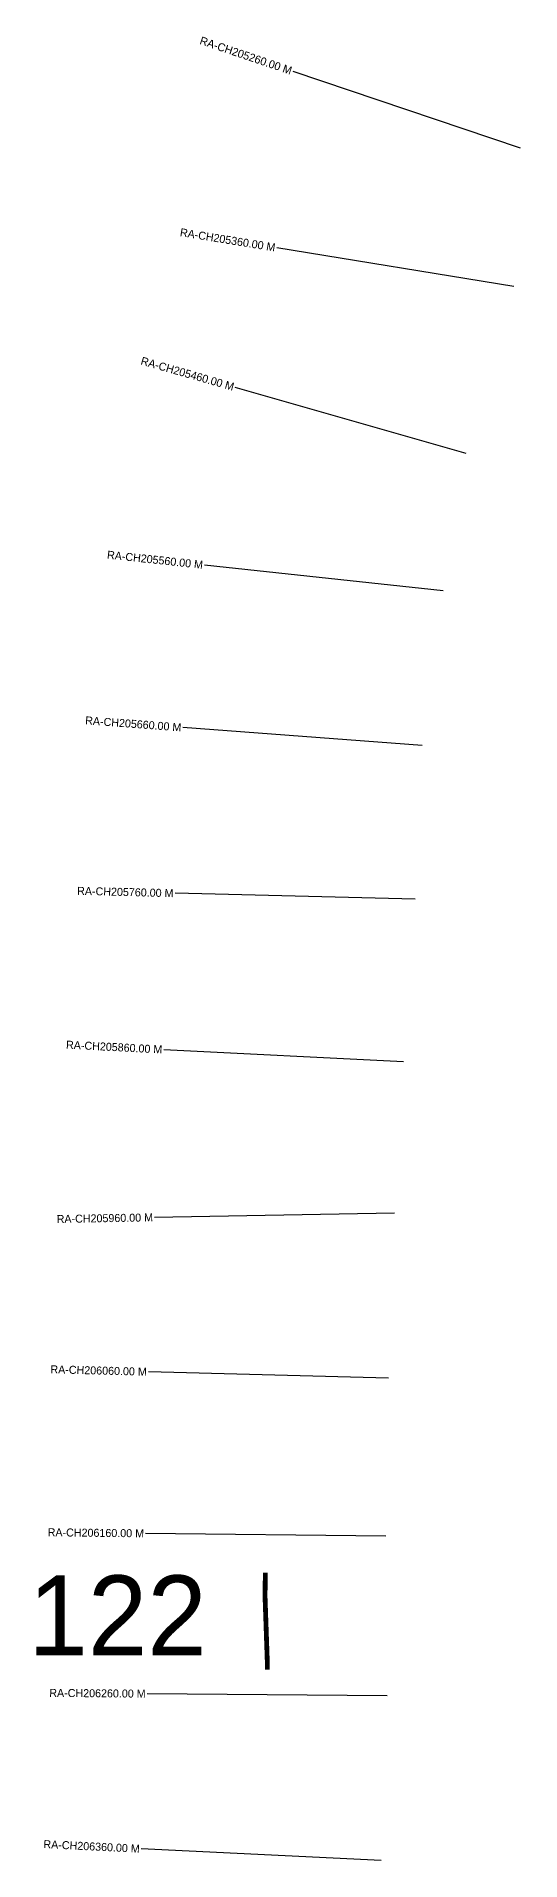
# Model space of a CAD drawing. Header units: metres. Extents: x 274702 to 279399, y 2078293 to 2080664.
# Drawn here: x 274702 to 275004, y 2078293 to 2079433 of the extents above; entities that cross this region are included whole.
import ezdxf
from ezdxf.enums import TextEntityAlignment as Align

# ---------------------------------------------------------------- set-up
doc = ezdxf.new("R2010")
doc.units = ezdxf.units.M
for name, color, linetype in [('ARTIFICIALLY PROTECTED', 4, 'Continuous'), ('CS', 134, 'Continuous'), ('CSMark', 210, 'Continuous')]:
    doc.layers.add(name, color=color, linetype=linetype)

msp = doc.modelspace()

# ---------------------------------------------------------------- linework, layer by layer
at = {"layer": 'ARTIFICIALLY PROTECTED', "const_width": 3, "flags": 128}
msp.add_lwpolyline([(274844.7, 2078473.3), (274844.5, 2078458.6), (274846, 2078415.7), (274846, 2078412.8)], dxfattribs=at)
at = {"layer": 'CS'}
for p, q in [((275004.2, 2079363.6), (274862.1, 2079411.6)), ((275000, 2079277.2), (274851.9, 2079301.3)), ((274970.1, 2079172.9), (274825.9, 2079214.1)), ((274955.8, 2079087), (274806.7, 2079103.1)), ((274942.7, 2078990.4), (274793.2, 2079001.5)), ((274938.3, 2078894.3), (274788.3, 2078898)), ((274931.1, 2078792.6), (274781.3, 2078800.2)), ((274925.5, 2078698), (274775.5, 2078695.4)), ((274921.6, 2078595), (274771.6, 2078598.9)), ((274919.9, 2078496.1), (274769.9, 2078497.8)), ((274920.9, 2078396.3), (274770.9, 2078397.6)), ((274917, 2078293.4), (274767.2, 2078300.7))]:
    msp.add_line(p, q, dxfattribs=at)

# ---------------------------------------------------------------- texts
at = {"insert": (274696.6, 2078471.6), "char_height": 50, "attachment_point": 1}
msp.add_mtext_dynamic_manual_height_columns('122', width=84.374, gutter_width=1, heights=[74.2], dxfattribs=at)
at = {"layer": 'CSMark'}
for s, rotation, p in [('RA-CH205260.00 M', 341.3102, (274861.1, 2079411.9)), ('RA-CH205360.00 M', 350.7384, (274850.9, 2079301.5)), ('RA-CH205460.00 M', 344.0383, (274825, 2079214.4)), ('RA-CH205560.00 M', 353.8643, (274805.7, 2079103.2)), ('RA-CH205660.00 M', 355.7378, (274792.2, 2079001.6)), ('RA-CH205760.00 M', 358.5761, (274787.3, 2078898)), ('RA-CH205860.00 M', 357.0713, (274780.3, 2078800.3)), ('RA-CH205960.00 M', 0.9902, (274774.5, 2078695.4)), ('RA-CH206060.00 M', 358.502, (274770.6, 2078598.9)), ('RA-CH206160.00 M', 359.3254, (274768.9, 2078497.9)), ('RA-CH206260.00 M', 359.496, (274769.9, 2078397.7)), ('RA-CH206360.00 M', 357.2205, (274766.2, 2078300.8))]:
    msp.add_text(s, height=5, rotation=rotation, dxfattribs=at).set_placement(p, align=Align.MIDDLE_RIGHT)

doc.saveas('drawing.dxf')
